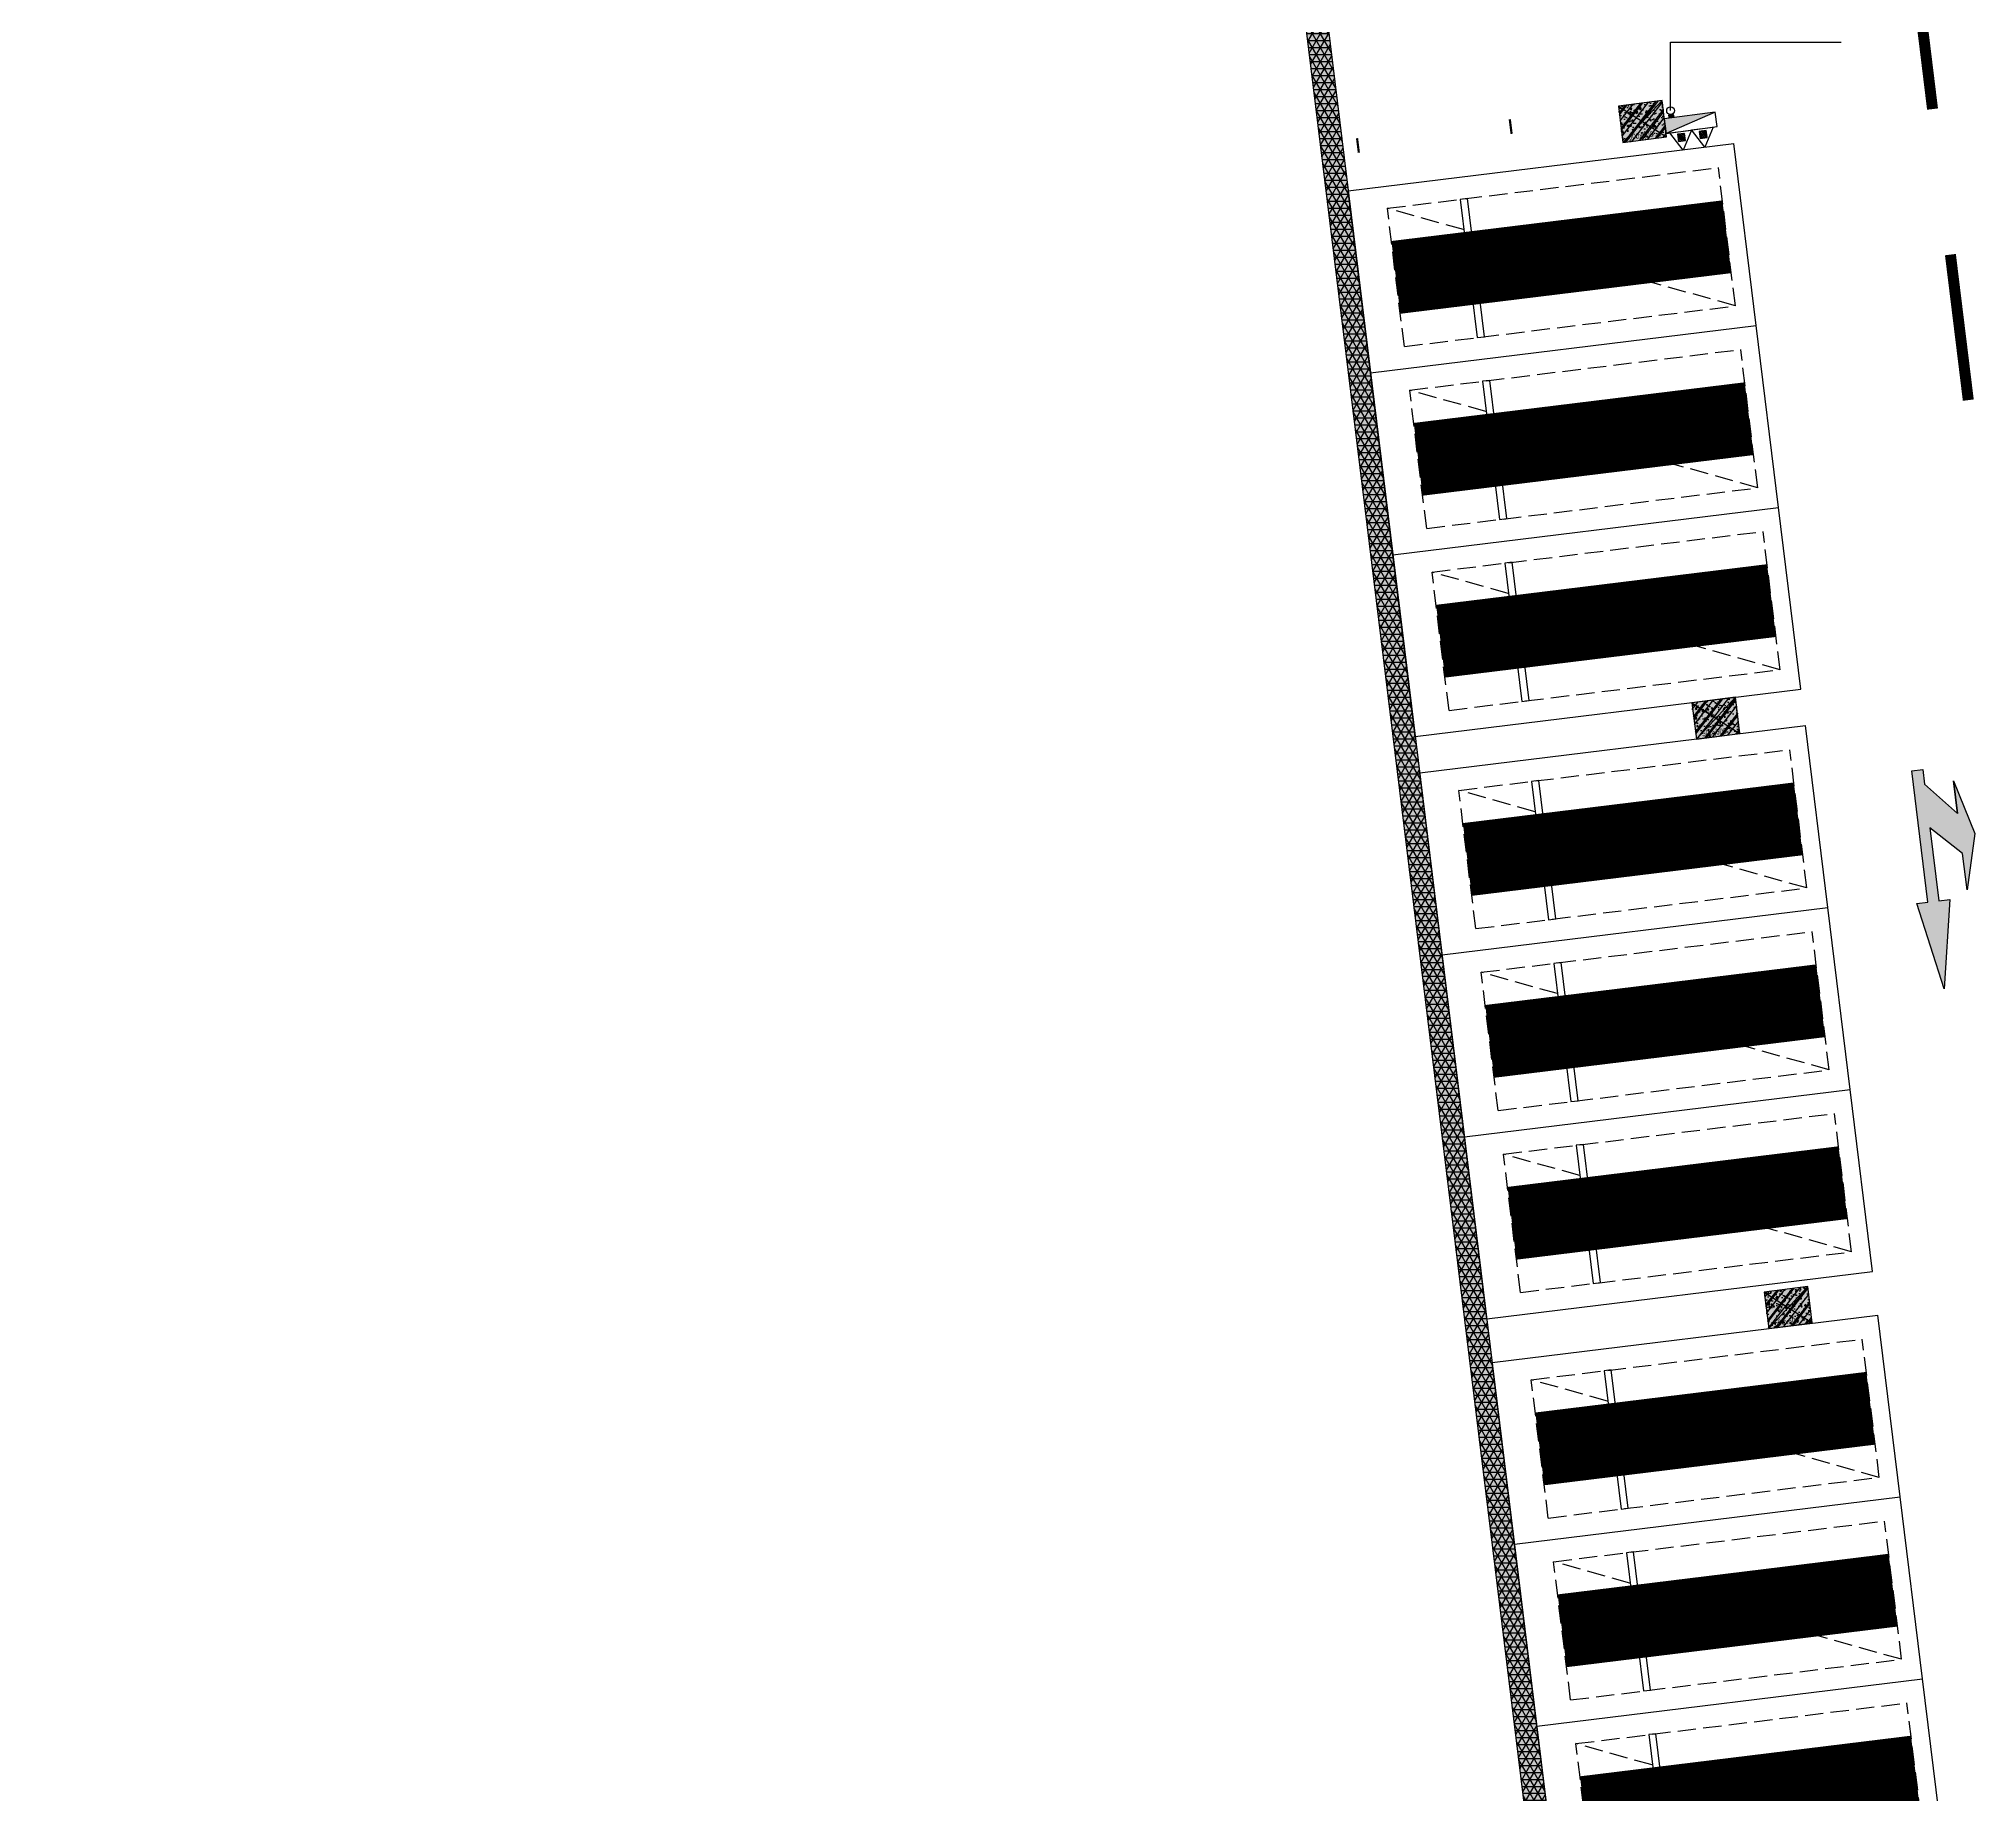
# Model space of a CAD drawing. Extents: x -1338203 to 1886333, y -783476 to 1038610.
# Drawn here: x 777432 to 803879, y -434257 to -410312 of the extents above; entities that cross this region are included whole.
import ezdxf
from ezdxf.enums import TextEntityAlignment as Align

# ---------------------------------------------------------------- set-up
doc = ezdxf.new("R2010")
doc.units = 0
doc.header["$LTSCALE"] = 1000
doc.header["$MEASUREMENT"] = 0
doc.linetypes.add('A-001-平面B2$0$__DASH', pattern=[0.35, 0.25, -0.1])
for name, color, linetype in [('A-001-车位参照B2$0$A-001-车位参照B2$0$0A-P-PKNG-CAR(A)', 43, 'Continuous'), ('M001-预留预埋B2$0$0M-A-LD', 4, 'Continuous'), ('p-a-regular', 5, 'Continuous'), ('S001南区墙柱$0$0S-CW-HATCH', 251, 'Continuous'), ('S001南区墙柱$0$0S-CW-HATCH-UP', 251, 'Continuous'), ('S001南区墙柱$0$0S-F-WALL-HATCH', 251, 'Continuous'), ('S001南区墙柱$0$0S-F-WALL-HATCH-UP', 251, 'Continuous'), ('S001南区墙柱$0$0S-F-WALL-LINE', 202, 'Continuous'), ('S001南区墙柱$0$S001-墙柱B1_1$0$0S-CC-LINE', 52, 'Continuous'), ('S001南区墙柱$0$S001-墙柱B1_1$0$0S-CW-HATCH-UP', 251, 'Continuous'), ('中心线', 42, 'Continuous'), ('地面指向箭头', 7, 'Continuous'), ('负二层消火栓$0$负二层消火栓$0$0P-ACC-FH', 7, 'Continuous'), ('负二层消火栓$0$负二层消火栓$0$0P-DIM-FH', 3, 'Continuous'), ('负二层消火栓$0$负二层消火栓$0$0P-PIPE-FH', 1, 'Continuous'), ('负二层消火栓$0$负二层消火栓$0$0P-VPIPE-FH', 1, 'Continuous'), ('负二层消火栓$0$负二层消火栓$1$0P-EQUIP-FH', 7, 'Continuous')]:
    doc.layers.add(name, color=color, linetype=linetype)
doc.layers.add('S001南区墙柱$0$S001-墙柱B1_1$0$0S-A-TIPS', color=10, linetype='Continuous', plot=False)
doc.styles.add('S001南区墙柱$0$S001-墙柱B1_1$0$AAD-S', font='aad-s.shx', dxfattribs={"width": 0.7, "bigfont": 'aad-hztxt.shx'})

# ---------------------------------------------------------------- blocks, each defined once
blk = doc.blocks.new('M001-预留预埋B2')
at = {"layer": 'M001-预留预埋B2$0$0M-A-LD', "elevation": 0}
blk.add_lwpolyline([(29077, -248255, 0, 0, 0), (31161, -247998, 30, 30, 0), (31136, -247799, 0, 0, 0), (29052, -248057, 30, 30, 0), (29077, -248255, 30, 30, 0)], format="xyseb", dxfattribs=at)
blk = doc.blocks.new('负二层消火栓$0$负二层消火栓$1$$TwtSys$00000546')
h = blk.add_hatch()
h.set_pattern_fill('ANSI31', color=256, scale=200, style=0)
h.set_pattern_definition([(45, (-38543.802, -6670.83), (-17.67767, 17.67767), [])])
h.paths.add_polyline_path([(-65, 174), (65, 174), (65, 44), (-65, 44)])
for points in [[(0, 344), (-198, 0), (198, 0)], [(-65, 174), (65, 174), (65, 44), (-65, 44)]]:
    blk.add_lwpolyline(points, close=True)
blk = doc.blocks.new('负二层消火栓$0$负二层消火栓$0$$TwtSys$00000434')
for p, q in [((-0.5, 0.5), (-0.5, -0.5)), ((-0.5, -0.5), (0.5, 0.5)), ((0.5, 0.5), (-0.5, 0.5)), ((0.5, -0.5), (0.5, 0.5)), ((-0.5, -0.5), (0.5, -0.5))]:
    blk.add_line(p, q)
blk.add_solid([(0.5, -0.5), (0.5, 0.5), (-0.5, -0.5)])
blk = doc.blocks.new('负二层消火栓')
at = {"layer": '负二层消火栓$0$负二层消火栓$0$0P-DIM-FH'}
for p, q in [((33329, -247681, 800), (33329, -246746, 800)), ((33329, -246746, 800), (35657, -246746, 800))]:
    blk.add_line(p, q, dxfattribs=at)
at = {"layer": '负二层消火栓$0$负二层消火栓$0$0P-PIPE-FH', "linetype": 'Continuous', "const_width": 82.5}
blk.add_lwpolyline([(33336, -247733), (33342, -247780)], dxfattribs=at)
at = {"layer": '负二层消火栓$0$负二层消火栓$0$0P-VPIPE-FH', "linetype": 'Continuous'}
blk.add_circle((33329, -247681), 52.5, dxfattribs=at)
at = {"layer": '负二层消火栓$0$负二层消火栓$0$0P-ACC-FH', "xscale": -699.9999999999999, "yscale": -200, "zscale": 700, "rotation": 7.662860136854857}
blk.add_blockref('负二层消火栓$0$负二层消火栓$0$$TwtSys$00000434', (33603, -247846), dxfattribs=at)
at = {"layer": '负二层消火栓$0$负二层消火栓$1$0P-EQUIP-FH', "xscale": -0.7499999999999993, "yscale": 0.75, "zscale": 0.7499999999999999, "rotation": 187.6628601368549}
for p in [(33469, -247965, 800), (33764, -247925, 800)]:
    blk.add_blockref('负二层消火栓$0$负二层消火栓$1$$TwtSys$00000546', p, dxfattribs=at)
blk = doc.blocks.new('S001南区墙柱$0$AAD_BLOCK_20230215093950878')
at = {"layer": 'S001南区墙柱$0$0S-CW-HATCH'}
h = blk.add_hatch(color=256, dxfattribs=at)
h.dxf.hatch_style = 1
h.paths.add_polyline_path([(-300, -250), (300, -250), (300, 250), (-300, 250)])
at = {"layer": 'S001南区墙柱$0$0S-CW-HATCH-UP'}
h = blk.add_hatch(dxfattribs=at)
h.set_pattern_fill('钢筋混凝土', color=256, scale=30, pattern_type=2)
h.set_pattern_definition([(45, (-42203.53, -84001.15), (-106.06602, 106.06602), []), (50, (-42203.53, -84001.15), (215.17805, -18.82564), [22.5, -247.5]), (355, (-42203.53, -84001.15), (-41.6254, 225.65764), [18, -198]), (100.4514, (-42185.6, -84002.72), (173.5528, 206.83186), [19.12206, -210.34263]), (46.1842, (-42203.53, -83941.15), (320.1723, -49.6557), [33.75, -371.25]), (96.6356, (-42176.85, -83945.3), (280.3988, 292.2354), [28.6831, -315.5139]), (351.1842, (-42203.53, -83941.15), (280.3986, 292.2356), [27, -297]), (21, (-42173.53, -83956.15), (179.0721, -120.78567), [22.5, -247.5]), (326, (-42173.53, -83956.15), (72.9946, 217.545), [18, -198]), (71.4514, (-42158.6, -83966.21), (252.0668, 96.75915), [19.12206, -210.34263]), (37.5, (-42203.53, -84001.15), (3.647957, 99.868156), [1.5, -195.6, 1.5, -201, 1.5, -198.75]), (7.5, (-42203.53, -84001.15), (78.92086, 118.32351), [1.5, -114.6, 1.5, -191.1, 1.5, -75.75]), (327.5, (-42270.43, -84001.15), (160.14673, -6.76646), [1.5, -75, 1.5, -234, 1.5, -310.5]), (317.5, (-42300.43, -84001.15), (174.95585, 30.0315), [1.5, -97.5, 1.5, -155.4, 1.5, -220.5])])
h.paths.add_polyline_path([(-300, -250), (300, -250), (300, 250), (-300, 250)])
at = {"layer": 'S001南区墙柱$0$S001-墙柱B1_1$0$0S-CW-HATCH-UP', "transparency": 33554661}
h = blk.add_hatch(dxfattribs=at)
h.set_pattern_fill('钢筋混凝土', color=0, scale=30)
h.set_pattern_definition([(45, (48108.52, -15514.205), (-53.03301, 53.03301), []), (50, (48108.52, -15514.2), (215.17805, -18.82564), [22.5, -247.5]), (355, (48108.52, -15514.2), (-41.6254, 225.6576), [18, -198]), (100.4514, (48126.45, -15515.77), (173.5528, 206.8319), [19.1221, -210.3426]), (46.1842, (48108.52, -15454.2), (320.1723, -49.6557), [33.75, -371.25]), (96.6356, (48135.2, -15458.34), (280.3988, 292.2354), [28.683, -315.514]), (351.1842, (48108.52, -15454.2), (280.3986, 292.2356), [27, -297]), (21, (48138.52, -15469.2), (179.0721, -120.78567), [22.5, -247.5]), (326, (48138.52, -15469.2), (72.9946, 217.545), [18, -198]), (71.4514, (48153.44, -15479.27), (252.0668, 96.75915), [19.1221, -210.3426]), (37.5, (48108.52, -15514.205), (3.64796, 99.86816), [0, -195.6, 0, -201, 0, -198.75]), (7.5, (48108.52, -15514.2), (78.92086, 118.32351), [0, -114.6, 0, -191.1, 0, -75.75]), (327.5, (48041.62, -15514.205), (160.14673, -6.76646), [0, -75, 0, -234, 0, -310.5]), (317.5, (48011.62, -15514.2), (174.95585, 30.0315), [0, -97.5, 0, -155.4, 0, -220.5])])
h.paths.add_polyline_path([(-300, -250), (300, -250), (300, 250), (-300, 250)])
at = {"layer": 'S001南区墙柱$0$S001-墙柱B1_1$0$0S-A-TIPS'}
for p, q in [((-300, 250), (300, -250)), ((300, 250), (-300, -250))]:
    blk.add_line(p, q, dxfattribs=at)
at = {"layer": 'S001南区墙柱$0$S001-墙柱B1_1$0$0S-CC-LINE'}
blk.add_lwpolyline([(-300, -250), (300, -250), (300, 250), (-300, 250)], close=True, dxfattribs=at)
at = {"layer": 'S001南区墙柱$0$S001-墙柱B1_1$0$0S-A-TIPS', "style": 'S001南区墙柱$0$S001-墙柱B1_1$0$AAD-S', "width": 0.7}
blk.add_text('500x600', height=75, dxfattribs=at).set_placement((-45, -187), align=Align.MIDDLE_CENTER)
blk = doc.blocks.new('S001南区墙柱')
at = {"layer": 'S001南区墙柱$0$0S-F-WALL-HATCH'}
h = blk.add_hatch(color=256, dxfattribs=at)
h.dxf.hatch_style = 1
h.paths.add_polyline_path([(30304, 68261), (31072, 68261), (36324, 25487), (335, 21067), (1996, 7539), (1698, 7502), (0, 21328), (35990, 25748), (30805, 67961), (30304, 67961)])
at = {"layer": 'S001南区墙柱$0$0S-F-WALL-HATCH-UP'}
h = blk.add_hatch(dxfattribs=at)
h.set_pattern_fill('NET3', color=256, scale=30)
h.set_pattern_definition([(0, (0, 0), (0, 95.25), []), (60, (0, 0), (-82.48892, 47.625), []), (120, (0, 0), (-82.48892, -47.625), [])])
h.paths.add_polyline_path([(30304, 68261), (31072, 68261), (36324, 25487), (335, 21067), (1996, 7539), (1698, 7502), (0, 21328), (35990, 25748), (30805, 67961), (30304, 67961)])
at = {"layer": 'S001南区墙柱$0$0S-F-WALL-LINE', "elevation": 3370}
blk.add_lwpolyline([(30304, 68261), (31072, 68261), (36324, 25487), (335, 21067), (1996, 7539), (1698, 7502), (0, 21328), (35990, 25748), (30805, 67961), (30304, 67961)], close=True, dxfattribs=at)
at = {"rotation": 7.166417273599052}
for p in [(36059, 61272, 3370), (37060, 53133, 3370), (38047, 45094, 3370)]:
    blk.add_blockref('S001南区墙柱$0$AAD_BLOCK_20230215093950878', p, dxfattribs=at)
blk = doc.blocks.new('S001地下二墙柱')
blk.add_blockref('S001南区墙柱', (-3112, -309101, -3370))
blk = doc.blocks.new('直行右转或左转')
at = {"layer": '地面指向箭头'}
blk.add_hatch(color=251, dxfattribs=at).paths.add_polyline_path([(3219528, 2452519), (3218327, 2452294), (3218327, 2452444), (3217325, 2452444), (3217726, 2452044), (3218227, 2452044), (3217476, 2451843), (3216725, 2452044), (3217175, 2452044), (3216725, 2452444), (3216524, 2452444), (3216524, 2452594), (3218327, 2452594), (3218327, 2452745)])
at = {"layer": '地面指向箭头', "color": 251}
blk.add_lwpolyline([(3216725, 2452044), (3217175, 2452044), (3216725, 2452044), (3217476, 2451843), (3218227, 2452044), (3217726, 2452044), (3217325, 2452444), (3218327, 2452444), (3218327, 2452294), (3219528, 2452519), (3218327, 2452745), (3218327, 2452594), (3216524, 2452594), (3216524, 2452444), (3216725, 2452444), (3217175, 2452044)], dxfattribs=at)
blk = doc.blocks.new('A$C3d42903c')
at = {"layer": '中心线', "color": 251, "const_width": 150}
for points in [[(390623, 117968), (390380, 119954)], [(391111, 113998), (390867, 115983)]]:
    blk.add_lwpolyline(points, dxfattribs=at)
at = {"layer": '地面指向箭头', "color": 251, "linetype": 'Continuous', "xscale": -1, "rotation": 97.00675878725528}
blk.add_blockref('直行右转或左转', (2432245, 3600625), dxfattribs=at)
blk = doc.blocks.new('A-001-车位参照B2$0$A-001-车位参照B2$0$ddd')
for p, q in [((0, 2500), (5300, 2500)), ((0, 2500), (0, 0)), ((5300, 2500), (5300, 0)), ((0, 0), (5300, 0))]:
    blk.add_line(p, q)
at = {"linetype": 'A-001-平面B2$0$__DASH'}
for p, q in [((500, 2200), (500, 300)), ((500, 2200), (5050, 2200)), ((5050, 2200), (5050, 300)), ((500, 300), (5050, 300))]:
    blk.add_line(p, q, dxfattribs=at)
blk.add_lwpolyline([(5050, 2200), (500, 300)], dxfattribs=at)
blk.add_lwpolyline([(1500, 300), (1500, 2200), (1600, 2200), (1600, 300)], close=True)
at = {"layer": 'p-a-regular', "ltscale": 0.002, "const_width": 1000}
blk.add_lwpolyline([(5050, 1250), (500, 1250)], dxfattribs=at)

msp = doc.modelspace()

# ---------------------------------------------------------------- block references
at = {"ltscale": 0.002}
for name, p in [('S001地下二墙柱', (766365.4, -163610.9)), ('M001-预留预埋B2', (766365.4, -163610.9)), ('负二层消火栓', (766365.4, -163610.9)), ('A$C3d42903c', (412646.2, -529238.7))]:
    msp.add_blockref(name, p, dxfattribs=at)
at = {"color": 0, "ltscale": 0.002}
msp.add_blockref('M001-预留预埋B2', (766365.4, -163610.9), dxfattribs=at)
at = {"layer": 'A-001-车位参照B2$0$A-001-车位参照B2$0$0A-P-PKNG-CAR(A)', "linetype": 'Continuous', "xscale": -1, "rotation": 186.9986827459769}
for p in [(795298.6, -412386.8), (795603.3, -414868.2), (795908.1, -417349.5), (796273.7, -420326.8), (796578.4, -422808.2), (796883.2, -425289.5), (797262, -428366.7), (797566.7, -430848), (797871.5, -433329.4)]:
    msp.add_blockref('A-001-车位参照B2$0$A-001-车位参照B2$0$ddd', p, dxfattribs=at)

doc.saveas('drawing.dxf')
